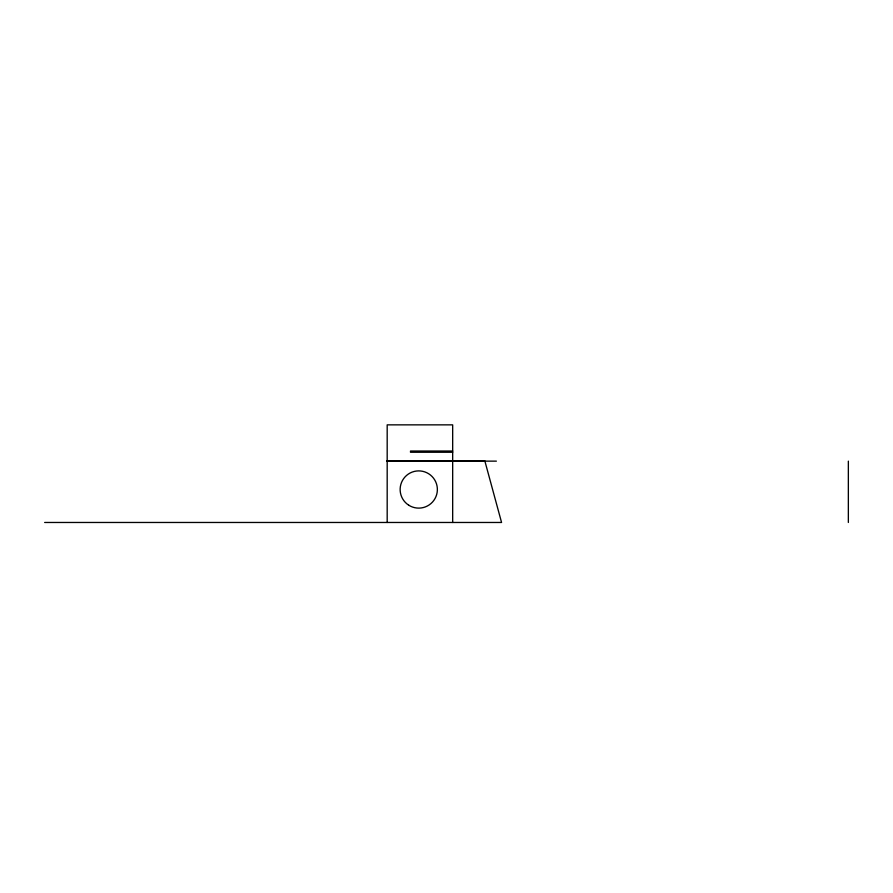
<?xml version="1.0" encoding="UTF-8"?>
<svg xmlns="http://www.w3.org/2000/svg" width="893" height="893" viewBox="0 0 893 893"><rect width="100%" height="100%" fill="white"/><g stroke="black" fill="none" stroke-linecap="round" stroke-linejoin="round"><path stroke-width="1.34" d="M452.673 451.021L410.501 451.021L410.501 452.249L452.673 452.249M387.182 461.134L496.385 461.134M44.65 522.472L501.565 522.472L484.832 460.9L387.182 460.9L393.657 460.9M848.35 461.134L848.35 522.472M452.673 522.472L452.673 424.856L387.182 424.856L387.182 522.472M408.771 505.226A18.63 18.63 0 0 0 437.358 490.29A18.63 18.63 0 0 0 410.133 473A18.63 18.63 0 0 0 408.771 505.226"/></g></svg>
